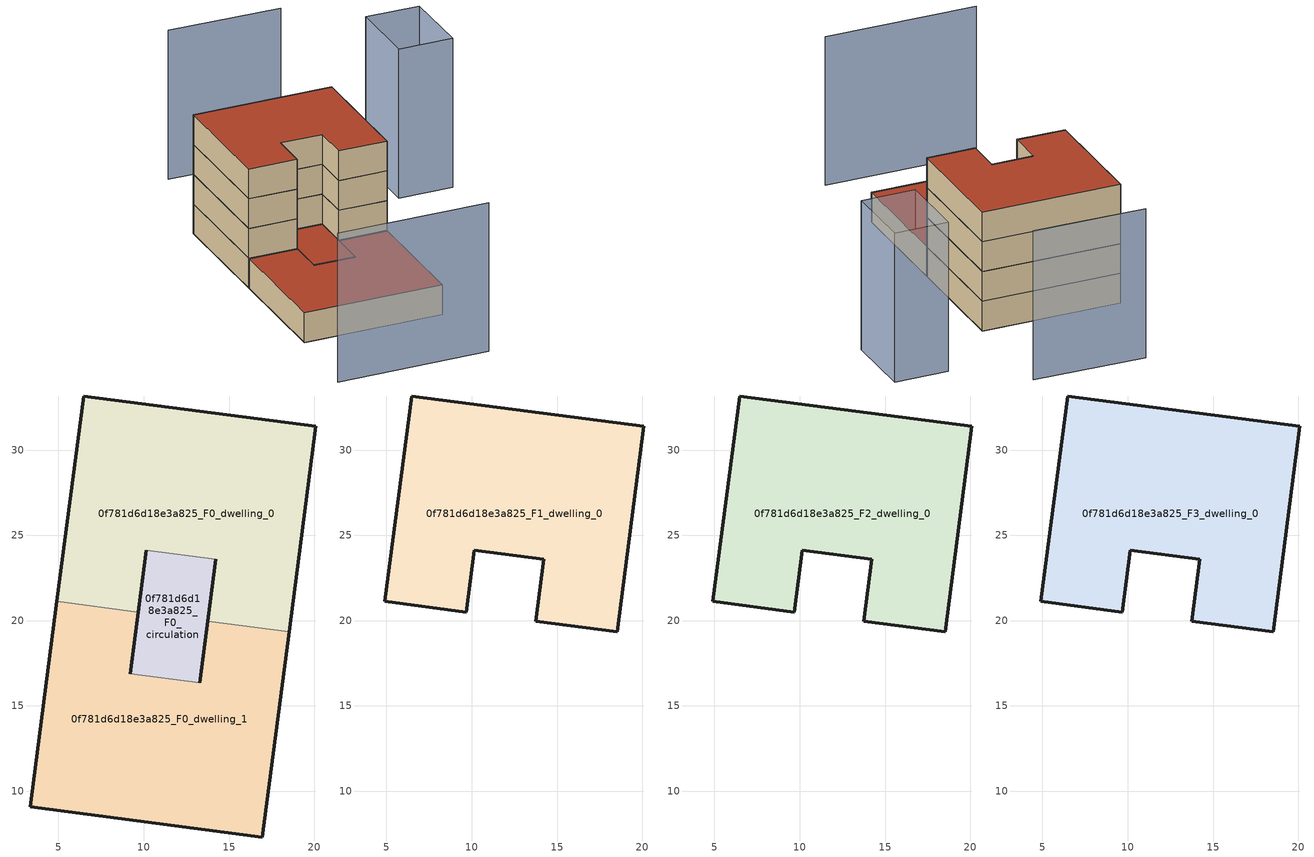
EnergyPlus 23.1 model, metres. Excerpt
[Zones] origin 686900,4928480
0f781d6d18e3a825_F0_dwelling_0
 floor ground (EU_floor_Construction): 18.52,19.36 20.07,31.41 6.47,33.17 4.91,21.12 9.67,20.51 10.14,24.12 14.22,23.59 13.75,19.98 z0
 wall outside (EU_wall_Construction): 13.75,19.98 14.22,23.59 / 10.14,24.12 9.67,20.51 / 4.91,21.12 6.47,33.17 20.07,31.41 18.52,19.36 z0:3
 wall to 0f781d6d18e3a825_F0_dwelling_1 (EU_wall_Construction): 18.52,19.36 13.75,19.98 / 9.67,20.51 4.91,21.12 z0:3
 wall to 0f781d6d18e3a825_F0_circulation (EU_wall_Construction): 14.22,23.59 10.14,24.12 z0:3
0f781d6d18e3a825_F0_dwelling_1
 floor ground (EU_floor_Construction): 16.96,7.32 18.52,19.36 13.75,19.98 13.29,16.37 9.21,16.89 9.67,20.51 4.91,21.12 3.35,9.08 z0
 wall outside (EU_wall_Construction): 9.67,20.51 9.21,16.89 / 13.29,16.37 13.75,19.98 / 18.52,19.36 16.96,7.32 3.35,9.08 4.91,21.12 z0:3
 wall to 0f781d6d18e3a825_F0_circulation (EU_wall_Construction): 9.21,16.89 13.29,16.37 z0:3
 roof outside (EU_roof_Construction): 18.52,19.36 16.96,7.32 3.35,9.08 4.91,21.12 9.67,20.51 9.21,16.89 13.29,16.37 13.75,19.98 z3
0f781d6d18e3a825_F0_circulation
 floor ground (EU_floor_Construction): 13.29,16.37 14.22,23.59 10.14,24.12 9.21,16.89 z0
 wall outside (EU_wall_Construction): 14.22,23.59 13.29,16.37 / 9.21,16.89 10.14,24.12 z0:3
 roof outside (EU_roof_Construction): 14.22,23.59 13.29,16.37 9.21,16.89 10.14,24.12 z3
0f781d6d18e3a825_F1_dwelling_0
 floor to 0f781d6d18e3a825_F0_dwelling_0 (EU_floor_Construction): 18.52,19.36 20.07,31.41 6.47,33.17 4.91,21.12 9.67,20.51 10.14,24.12 14.22,23.59 13.75,19.98 z3
 wall outside (EU_wall_Construction): 18.52,19.36 13.75,19.98 14.22,23.59 10.14,24.12 9.67,20.51 4.91,21.12 6.47,33.17 20.07,31.41 18.52,19.36 z3:6
0f781d6d18e3a825_F2_dwelling_0
 floor to 0f781d6d18e3a825_F1_dwelling_0 (EU_floor_Construction): 18.52,19.36 20.07,31.41 6.47,33.17 4.91,21.12 9.67,20.51 10.14,24.12 14.22,23.59 13.75,19.98 z6
 wall outside (EU_wall_Construction): 18.52,19.36 13.75,19.98 14.22,23.59 10.14,24.12 9.67,20.51 4.91,21.12 6.47,33.17 20.07,31.41 18.52,19.36 z6:9
0f781d6d18e3a825_F3_dwelling_0
 floor to 0f781d6d18e3a825_F2_dwelling_0 (EU_floor_Construction): 18.52,19.36 20.07,31.41 6.47,33.17 4.91,21.12 9.67,20.51 10.14,24.12 14.22,23.59 13.75,19.98 z9
 wall outside (EU_wall_Construction): 18.52,19.36 13.75,19.98 14.22,23.59 10.14,24.12 9.67,20.51 4.91,21.12 6.47,33.17 20.07,31.41 18.52,19.36 z9:12
 roof outside (EU_roof_Construction): 20.07,31.41 18.52,19.36 13.75,19.98 14.22,23.59 10.14,24.12 9.67,20.51 4.91,21.12 6.47,33.17 z12
shading: 1.68,0.72 16.54,-1.21 / 21.38,42.19 10.37,43.72 / 26.05,29.51 26.97,36.67 / 26.97,36.67 32.24,36 / 32.24,36 31.33,28.84 / 31.33,28.84 26.05,29.51 z0:15
[Building]
EU S2 Campaign: North Axis=0; Terrain=City; Solar Distribution=FullExterior
[Site:Location]
Bologna: Latitude=44.5; Longitude=11.25; Time Zone=1; Elevation=37
[SizingPeriod:WeatherFileDays]
AnnualSizingPeriod: Begin Month=1; Begin Day of Month=1; End Month=12; End Day of Month=31; Day of Week for Start Day=Monday; Use Weather File Daylight Saving Period=No; Use Weather File Rain and Snow Indicators=No
[MATERIAL]
EU_InternalMass_Material: Roughness=MediumRough; Thickness=0.1; Conductivity=1; Density=1800; Specific Heat=900; Thermal Absorptance=0.9; Solar Absorptance=0.7; Visible Absorptance=0.7
[MATERIAL:NOMASS] Roughness=MediumRough; Thermal Absorptance=0.9; Solar Absorptance=0.7; Visible Absorptance=0.7
Name | Thermal Resistance
EU_wall_NoMass | 0.937881
EU_roof_NoMass | 0.548572
EU_floor_NoMass | 0.71348
[CONSTRUCTION]
EU_wall_Construction: EU_wall_NoMass
EU_roof_Construction: EU_roof_NoMass
EU_floor_Construction: EU_floor_NoMass
EU_InternalMass_Construction: EU_InternalMass_Material
[ZONE] Type=1; Multiplier=1; Ceiling Height=autocalculate; Floor Area=autocalculate; Part of Total Floor Area=Yes
Name | Volume
0f781d6d18e3a825_F0_dwelling_0; 0f781d6d18e3a825_F1_dwelling_0; 0f781d6d18e3a825_F2_dwelling_0; 0f781d6d18e3a825_F3_dwelling_0 | 454.76
0f781d6d18e3a825_F0_dwelling_1 | 454.733
0f781d6d18e3a825_F0_circulation | 89.948
[INTERNALMASS] Construction=EU_InternalMass_Construction
Name | Zone or ZoneList | Surface Area
0f781d6d18e3a825_F0_dwelling_0_EU_InternalMass | 0f781d6d18e3a825_F0_dwelling_0 | 151.582
0f781d6d18e3a825_F0_dwelling_1_EU_InternalMass | 0f781d6d18e3a825_F0_dwelling_1 | 151.582
0f781d6d18e3a825_F1_dwelling_0_EU_InternalMass | 0f781d6d18e3a825_F1_dwelling_0 | 333.147
0f781d6d18e3a825_F2_dwelling_0_EU_InternalMass | 0f781d6d18e3a825_F2_dwelling_0 | 333.147
0f781d6d18e3a825_F3_dwelling_0_EU_InternalMass | 0f781d6d18e3a825_F3_dwelling_0 | 333.147
[OTHEREQUIPMENT] Fuel Type=Electricity; Design Level Calculation Method=Watts/Area; Power per Zone Floor Area=1; Fraction Latent=0; Fraction Radiant=0; Fraction Lost=0; Carbon Dioxide Generation Rate=0; EndUse Subcategory=EU_Step8_InternalGains
Name | Zone or ZoneList or Space or SpaceList | Schedule
EU_Step8_InternalGain_0f781d6d18e3a825_F0_dwelling_0_f000 | 0f781d6d18e3a825_F0_dwelling_0 | EU_Step8_GainSchedule_0f781d6d18e3a825_F0_dwelling_0_f000
EU_Step8_InternalGain_0f781d6d18e3a825_F0_dwelling_1_f000 | 0f781d6d18e3a825_F0_dwelling_1 | EU_Step8_GainSchedule_0f781d6d18e3a825_F0_dwelling_1_f000
EU_Step8_InternalGain_0f781d6d18e3a825_F1_dwelling_0_f000 | 0f781d6d18e3a825_F1_dwelling_0 | EU_Step8_GainSchedule_0f781d6d18e3a825_F1_dwelling_0_f000
EU_Step8_InternalGain_0f781d6d18e3a825_F2_dwelling_0_f000 | 0f781d6d18e3a825_F2_dwelling_0 | EU_Step8_GainSchedule_0f781d6d18e3a825_F2_dwelling_0_f000
EU_Step8_InternalGain_0f781d6d18e3a825_F3_dwelling_0_f000 | 0f781d6d18e3a825_F3_dwelling_0 | EU_Step8_GainSchedule_0f781d6d18e3a825_F3_dwelling_0_f000
[ZONEINFILTRATION:DESIGNFLOWRATE]
EU_Circulation_Infiltration_0f781d6d18e3a825_F0_circulation: Zone or ZoneList or Space or SpaceList=0f781d6d18e3a825_F0_circulation; Schedule=EU_AlwaysOn; Design Flow Rate Calculation Method=Flow/Area; Flow Rate per Floor Area=0.0005; Constant Term Coefficient=1; Temperature Term Coefficient=0; Velocity Term Coefficient=0; Velocity Squared Term Coefficient=0
[ZONEVENTILATION:DESIGNFLOWRATE] Schedule=EU_AlwaysOn; Design Flow Rate Calculation Method=AirChanges/Hour; Air Changes per Hour=0.687892; Ventilation Type=Natural; Fan Pressure Rise=0; Fan Total Efficiency=1; Constant Term Coefficient=1; Temperature Term Coefficient=0; Velocity Term Coefficient=0; Velocity Squared Term Coefficient=0; Minimum Indoor Temperature=-100; Maximum Indoor Temperature=100; Delta Temperature=-100; Minimum Outdoor Temperature=-100; Maximum Outdoor Temperature=100; Maximum Wind Speed=40
Name | Zone or ZoneList or Space or SpaceList
EU_ConstantAir_0f781d6d18e3a825_F0_dwelling_0 | 0f781d6d18e3a825_F0_dwelling_0
EU_ConstantAir_0f781d6d18e3a825_F0_dwelling_1 | 0f781d6d18e3a825_F0_dwelling_1
EU_ConstantAir_0f781d6d18e3a825_F1_dwelling_0 | 0f781d6d18e3a825_F1_dwelling_0
EU_ConstantAir_0f781d6d18e3a825_F2_dwelling_0 | 0f781d6d18e3a825_F2_dwelling_0
EU_ConstantAir_0f781d6d18e3a825_F3_dwelling_0 | 0f781d6d18e3a825_F3_dwelling_0
[HVACTEMPLATE:THERMOSTAT] Constant Heating Setpoint=20; Constant Cooling Setpoint=50
EU_HeatOnly_0f781d6d18e3a825_F0_dwelling_0; EU_HeatOnly_0f781d6d18e3a825_F0_dwelling_1; EU_HeatOnly_0f781d6d18e3a825_F1_dwelling_0; EU_HeatOnly_0f781d6d18e3a825_F2_dwelling_0; EU_HeatOnly_0f781d6d18e3a825_F3_dwelling_0
[HVACTEMPLATE:ZONE:IDEALLOADSAIRSYSTEM] System Availability Schedule=EU_AlwaysOn; Maximum Heating Supply Air Temperature=50; Minimum Cooling Supply Air Temperature=13; Maximum Heating Supply Air Humidity Ratio=0.0156; Minimum Cooling Supply Air Humidity Ratio=0.0077; Heating Limit=NoLimit; Cooling Limit=NoLimit; Heating Availability Schedule=EU_AlwaysOn; Cooling Availability Schedule=EU_CoolingOff; Dehumidification Control Type=ConstantSensibleHeatRatio; Cooling Sensible Heat Ratio=0.7; Dehumidification Setpoint=60; Humidification Control Type=None; Humidification Setpoint=30; Outdoor Air Method=None; Outdoor Air Flow Rate per Person=0.00944; Outdoor Air Flow Rate per Zone Floor Area=0; Outdoor Air Flow Rate per Zone=0; Demand Controlled Ventilation Type=None; Outdoor Air Economizer Type=NoEconomizer; Heat Recovery Type=None; Sensible Heat Recovery Effectiveness=0.7; Latent Heat Recovery Effectiveness=0.65
Name | Template Thermostat
0f781d6d18e3a825_F0_dwelling_0 | EU_HeatOnly_0f781d6d18e3a825_F0_dwelling_0
0f781d6d18e3a825_F0_dwelling_1 | EU_HeatOnly_0f781d6d18e3a825_F0_dwelling_1
0f781d6d18e3a825_F1_dwelling_0 | EU_HeatOnly_0f781d6d18e3a825_F1_dwelling_0
0f781d6d18e3a825_F2_dwelling_0 | EU_HeatOnly_0f781d6d18e3a825_F2_dwelling_0
0f781d6d18e3a825_F3_dwelling_0 | EU_HeatOnly_0f781d6d18e3a825_F3_dwelling_0
[SIZING:ZONE] Zone Cooling Design Supply Air Temperature Input Method=SupplyAirTemperature; Zone Cooling Design Supply Air Temperature=13; Zone Heating Design Supply Air Temperature Input Method=SupplyAirTemperature; Zone Heating Design Supply Air Temperature=50; Zone Cooling Design Supply Air Humidity Ratio=0.008; Zone Heating Design Supply Air Humidity Ratio=0.008; Cooling Design Air Flow Method=DesignDay; Cooling Design Air Flow Rate=0; Cooling Minimum Air Flow per Zone Floor Area=0.000762; Cooling Minimum Air Flow=0; Cooling Minimum Air Flow Fraction=0.2; Heating Design Air Flow Method=DesignDay; Heating Design Air Flow Rate=0; Heating Maximum Air Flow per Zone Floor Area=0.002032; Heating Maximum Air Flow=0.141576; Heating Maximum Air Flow Fraction=0.3; Account for Dedicated Outdoor Air System=No; Dedicated Outdoor Air System Control Strategy=NeutralSupplyAir; Dedicated Outdoor Air Low Setpoint Temperature for Design=autosize; Dedicated Outdoor Air High Setpoint Temperature for Design=autosize; Zone Load Sizing Method=Sensible Load Only No Latent Load; Zone Latent Cooling Design Supply Air Humidity Ratio Input Method=HumidityRatioDifference; Zone Cooling Design Supply Air Humidity Ratio Difference=0.005; Zone Latent Heating Design Supply Air Humidity Ratio Input Method=HumidityRatioDifference; Zone Humidification Design Supply Air Humidity Ratio Difference=0.005
0f781d6d18e3a825_F0_dwelling_0; 0f781d6d18e3a825_F0_dwelling_1; 0f781d6d18e3a825_F1_dwelling_0; 0f781d6d18e3a825_F2_dwelling_0; 0f781d6d18e3a825_F3_dwelling_0
[SCHEDULE:CONSTANT]
Name | Hourly Value
EU_AlwaysOn | 1
EU_CoolingOff | 0
[SCHEDULE:FILE] Column Number=1; Rows to Skip at Top=0; Number of Hours of Data=8760; Column Separator=Comma; Interpolate to Timestep=No; Minutes per Item=60; Adjust Schedule for Daylight Savings=Yes
Name | File
EU_Step8_GainSchedule_0f781d6d18e3a825_F0_dwelling_0_f000 | ../../schedules/0f781d6d18e3a825/0f781d6d18e3a825_F0_dwelling_0_f000_gain.csv
EU_Step8_GainSchedule_0f781d6d18e3a825_F0_dwelling_1_f000 | ../../schedules/0f781d6d18e3a825/0f781d6d18e3a825_F0_dwelling_1_f000_gain.csv
EU_Step8_GainSchedule_0f781d6d18e3a825_F1_dwelling_0_f000 | ../../schedules/0f781d6d18e3a825/0f781d6d18e3a825_F1_dwelling_0_f000_gain.csv
EU_Step8_GainSchedule_0f781d6d18e3a825_F2_dwelling_0_f000 | ../../schedules/0f781d6d18e3a825/0f781d6d18e3a825_F2_dwelling_0_f000_gain.csv
EU_Step8_GainSchedule_0f781d6d18e3a825_F3_dwelling_0_f000 | ../../schedules/0f781d6d18e3a825/0f781d6d18e3a825_F3_dwelling_0_f000_gain.csv
